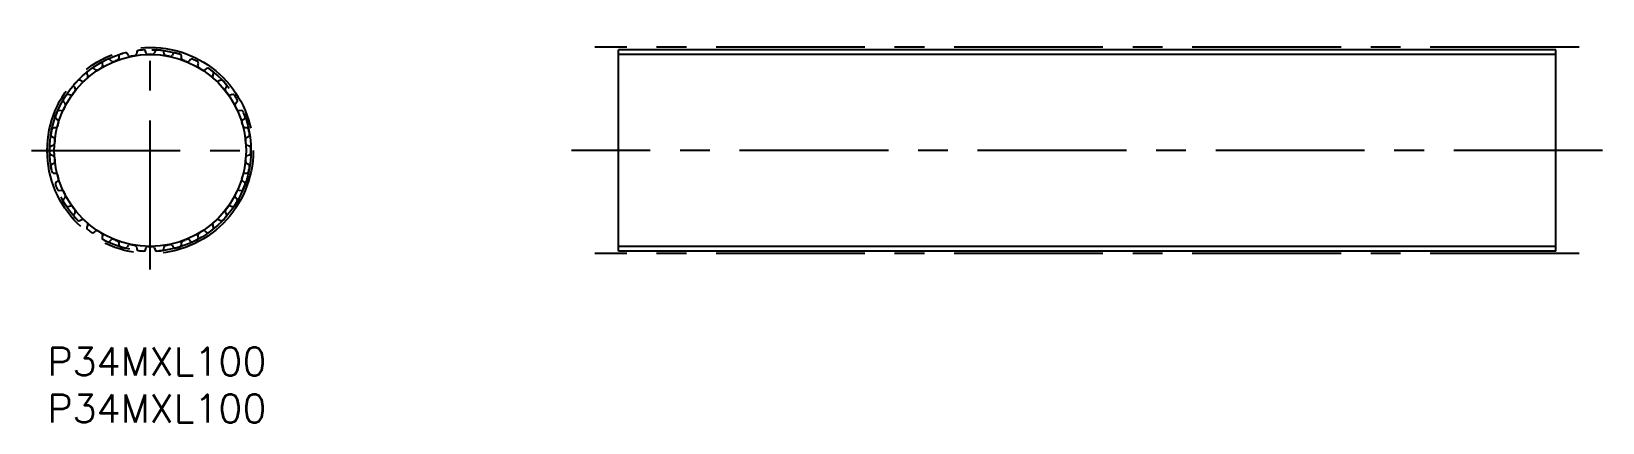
# Model space of a CAD drawing. Extents: x -2 to 166, y -8 to 34.
import ezdxf

# ---------------------------------------------------------------- set-up
doc = ezdxf.new("R2010")
doc.units = 0
doc.header["$LTSCALE"] = 0.5
doc.linetypes.add('CENTER', pattern=[50.8, 31.75, -6.35, 6.35, -6.35])
doc.linetypes.add('PHANTOM', pattern=[63.5, 31.75, -6.35, 6.35, -6.35, 6.35, -6.35])
for name, color, linetype in [('MSM_CENTER', 1, 'CENTER'), ('MSM_CONTINUOUS', 7, 'CONTINUOUS'), ('MSM_IMAGINARY', 6, 'PHANTOM'), ('MSM_NARROW', 5, 'CONTINUOUS'), ('MSM_PART_NUMBER', 7, 'CONTINUOUS')]:
    doc.layers.add(name, color=color, linetype=linetype)
doc.styles.get("Standard").update_dxf_attribs({"font": 'txt.shx', "height": 3, "bigfont": 'bigfont.shx'})

msp = doc.modelspace()

# ---------------------------------------------------------------- linework, layer by layer
at = {"layer": 'MSM_CENTER'}
for p, q in [((10.99, 8.32), (10.99, 33.67)), ((163.44, 31.99), (58.44, 31.99)), ((-1.68, 20.99), (23.67, 20.99)), ((165.94, 20.99), (55.94, 20.99)), ((163.44, 10), (58.44, 10))]:
    msp.add_line(p, q, dxfattribs=at)
msp.add_circle((10.99, 20.99), 10.99, dxfattribs=at)
at = {"layer": 'MSM_CONTINUOUS'}
for p, q in [((5.86, 30.26), (5.91, 30.03)), ((6.85, 30.5), (6.69, 30.68)), ((7.65, 31.05), (7.65, 30.81)), ((8.67, 31.1), (8.55, 31.31)), ((9.55, 31.49), (9.51, 31.26)), ((10.57, 31.35), (10.48, 31.58)), ((11.51, 31.58), (11.42, 31.35)), ((12.48, 31.26), (12.44, 31.49)), ((13.44, 31.31), (13.32, 31.1)), ((14.34, 30.81), (14.34, 31.05)), ((15.3, 30.68), (15.14, 30.5)), ((16.08, 30.03), (16.13, 30.26)), ((60.94, 10.25), (60.94, 31.73)), ((160.94, 31.73), (60.94, 31.73)), ((160.94, 10.25), (160.94, 31.73)), ((4.24, 29.16), (4.33, 28.94)), ((5.18, 29.58), (4.99, 29.73)), ((17, 29.73), (16.81, 29.58)), ((17.66, 28.94), (17.75, 29.16)), ((2.47, 26.89), (2.24, 26.97)), ((2.86, 27.78), (2.99, 27.58)), ((3.7, 28.36), (3.49, 28.47)), ((18.5, 28.47), (18.29, 28.36)), ((19, 27.58), (19.13, 27.78)), ((19.75, 26.97), (19.52, 26.89)), ((1.53, 25.23), (1.29, 25.26)), ((1.75, 26.17), (1.91, 26)), ((20.08, 26), (20.24, 26.17)), ((20.7, 25.26), (20.46, 25.23)), ((0.95, 24.38), (1.15, 24.24)), ((20.84, 24.24), (21.04, 24.38)), ((0.5, 22.48), (0.72, 22.38)), ((0.91, 23.42), (0.67, 23.4)), ((21.32, 23.4), (21.08, 23.42)), ((21.27, 22.38), (21.49, 22.48)), ((0.64, 21.52), (0.41, 21.46)), ((0.41, 20.53), (0.64, 20.47)), ((21.58, 21.46), (21.35, 21.52)), ((21.35, 20.47), (21.58, 20.53)), ((0.72, 19.61), (0.5, 19.51)), ((0.67, 18.59), (0.91, 18.57)), ((21.08, 18.57), (21.32, 18.59)), ((21.49, 19.51), (21.27, 19.61)), ((1.15, 17.75), (0.95, 17.61)), ((21.04, 17.61), (20.84, 17.75)), ((1.29, 16.73), (1.53, 16.76)), ((1.91, 15.99), (1.75, 15.82)), ((2.24, 15.02), (2.47, 15.1)), ((19.52, 15.1), (19.75, 15.02)), ((20.24, 15.82), (20.08, 15.99)), ((20.46, 16.76), (20.7, 16.73)), ((2.99, 14.41), (2.86, 14.21)), ((3.49, 13.52), (3.7, 13.63)), ((18.29, 13.63), (18.5, 13.52)), ((19.13, 14.21), (19, 14.41)), ((4.33, 13.05), (4.24, 12.83)), ((4.99, 12.26), (5.18, 12.41)), ((5.91, 11.96), (5.86, 11.73)), ((16.13, 11.73), (16.08, 11.96)), ((16.81, 12.41), (17, 12.26)), ((17.75, 12.83), (17.66, 13.05)), ((6.69, 11.31), (6.85, 11.49)), ((7.65, 11.18), (7.65, 10.94)), ((8.55, 10.68), (8.67, 10.89)), ((9.51, 10.73), (9.55, 10.5)), ((10.48, 10.41), (10.57, 10.64)), ((11.42, 10.64), (11.51, 10.41)), ((12.44, 10.5), (12.48, 10.73)), ((13.32, 10.89), (13.44, 10.68)), ((14.34, 10.94), (14.34, 11.18)), ((15.14, 11.49), (15.3, 11.31)), ((160.94, 10.25), (60.94, 10.25))]:
    msp.add_line(p, q, dxfattribs=at)
for centre, radius, start, end in [((6.05, 30.3), 0.2, 117.9579, 191.7647), ((10.99, 20.99), 10.74, 114.9833, 117.9579), ((6.54, 30.55), 0.2, 41.1765, 114.9833), ((7, 30.63), 0.2, 221.1765, 292.5033), ((10.99, 20.99), 10.23, 109.8496, 112.5033), ((7.45, 30.81), 0.2, 289.8496, 1.1765), ((7.85, 31.05), 0.2, 107.3697, 181.1765), ((10.99, 20.99), 10.74, 104.395, 107.3697), ((8.37, 31.2), 0.2, 30.5882, 104.395), ((8.84, 31.2), 0.2, 210.5882, 281.9151), ((10.99, 20.99), 10.23, 99.2614, 101.9151), ((9.32, 31.29), 0.2, 279.2614, 350.5882), ((9.75, 31.46), 0.2, 96.7815, 170.5882), ((10.99, 20.99), 10.74, 93.8068, 96.7815), ((10.3, 31.51), 0.2, 20, 93.8068), ((10.75, 31.42), 0.2, 200, 271.3268), ((10.99, 20.99), 10.23, 88.6732, 91.3268), ((11.24, 31.42), 0.2, 268.6732, 340), ((11.69, 31.51), 0.2, 86.1932, 160), ((10.99, 20.99), 10.74, 83.2185, 86.1932), ((12.24, 31.46), 0.2, 9.4118, 83.2186), ((12.67, 31.29), 0.2, 189.4118, 260.7386), ((10.99, 20.99), 10.23, 78.0849, 80.7386), ((13.15, 31.2), 0.2, 258.0849, 329.4118), ((13.62, 31.2), 0.2, 75.605, 149.4118), ((10.99, 20.99), 10.74, 72.6303, 75.605), ((14.14, 31.05), 0.2, 358.8235, 72.6303), ((14.54, 30.81), 0.2, 178.8235, 250.1504), ((10.99, 20.99), 10.23, 67.4967, 70.1504), ((14.99, 30.63), 0.2, 247.4967, 318.8235), ((15.45, 30.55), 0.2, 65.0167, 138.8235), ((10.99, 20.99), 10.74, 62.0421, 65.0167), ((15.94, 30.3), 0.2, 348.2353, 62.0421), ((10.99, 20.99), 10.23, 131.0261, 133.6798), ((4.43, 29.24), 0.2, 128.5462, 202.3529), ((4.15, 28.86), 0.2, 311.0261, 22.3529), ((10.99, 20.99), 10.74, 125.5715, 128.5462), ((4.86, 29.57), 0.2, 51.7647, 125.5715), ((5.3, 29.73), 0.2, 231.7647, 303.0915), ((10.99, 20.99), 10.23, 120.4379, 123.0915), ((5.71, 29.99), 0.2, 300.4379, 11.7647), ((16.28, 29.99), 0.2, 168.2353, 239.5621), ((10.99, 20.99), 10.23, 56.9085, 59.5621), ((16.69, 29.73), 0.2, 236.9085, 308.2353), ((17.13, 29.57), 0.2, 54.4285, 128.2353), ((10.99, 20.99), 10.74, 51.4538, 54.4285), ((17.84, 28.86), 0.2, 157.6471, 228.9739), ((17.56, 29.24), 0.2, 337.6471, 51.4539), ((10.99, 20.99), 10.23, 46.3202, 48.9739), ((10.99, 20.99), 10.74, 146.748, 149.7226), ((2.18, 26.77), 0.2, 72.9412, 146.748), ((2.53, 27.09), 0.2, 252.9412, 324.268), ((10.99, 20.99), 10.23, 141.6144, 144.268), ((3.02, 27.89), 0.2, 139.1344, 212.9412), ((10.99, 20.99), 10.74, 136.1597, 139.1344), ((2.82, 27.47), 0.2, 321.6144, 32.9412), ((3.39, 28.3), 0.2, 62.3529, 136.1597), ((3.79, 28.54), 0.2, 242.3529, 313.6798), ((18.2, 28.54), 0.2, 226.3202, 297.6471), ((18.6, 28.3), 0.2, 43.8403, 117.6471), ((10.99, 20.99), 10.74, 40.8656, 43.8403), ((19.17, 27.47), 0.2, 147.0588, 218.3856), ((10.99, 20.99), 10.23, 35.732, 38.3856), ((18.97, 27.89), 0.2, 327.0588, 40.8656), ((19.46, 27.09), 0.2, 215.732, 287.0588), ((19.81, 26.77), 0.2, 33.252, 107.0588), ((10.99, 20.99), 10.74, 30.2774, 33.252), ((1.27, 25.06), 0.2, 83.5294, 157.3362), ((1.55, 25.43), 0.2, 263.5294, 334.8562), ((1.89, 26.31), 0.2, 149.7226, 223.5294), ((10.99, 20.99), 10.23, 152.2026, 154.8562), ((1.77, 25.86), 0.2, 332.2026, 43.5294), ((20.22, 25.86), 0.2, 136.4706, 207.7974), ((10.99, 20.99), 10.23, 25.1438, 27.7974), ((20.1, 26.31), 0.2, 316.4706, 30.2774), ((20.44, 25.43), 0.2, 205.1438, 276.4706), ((20.72, 25.06), 0.2, 22.6638, 96.4706), ((1.07, 24.55), 0.2, 160.3109, 234.1176), ((10.99, 20.99), 10.74, 157.3362, 160.3109), ((0.9, 23.62), 0.2, 274.1176, 345.4445), ((10.99, 20.99), 10.23, 162.7908, 165.4445), ((1.03, 24.08), 0.2, 342.7908, 54.1176), ((20.96, 24.08), 0.2, 125.8824, 197.2092), ((10.99, 20.99), 10.23, 14.5555, 17.2092), ((21.09, 23.62), 0.2, 194.5555, 265.8824), ((10.99, 20.99), 10.74, 19.6891, 22.6638), ((20.92, 24.55), 0.2, 305.8824, 19.6891), ((10.99, 20.99), 10.74, 167.9244, 170.8991), ((0.59, 22.66), 0.2, 170.8991, 244.7059), ((0.69, 23.2), 0.2, 94.1176, 167.9244), ((0.63, 22.2), 0.2, 353.3791, 64.7059), ((10.99, 20.99), 10.23, 173.3791, 176.0327), ((21.36, 22.2), 0.2, 115.2941, 186.6209), ((10.99, 20.99), 10.23, 3.9673, 6.6209), ((21.3, 23.2), 0.2, 12.0756, 85.8824), ((21.4, 22.66), 0.2, 295.2941, 9.1009), ((10.99, 20.99), 10.74, 9.1009, 12.0756), ((0.46, 21.27), 0.2, 104.7059, 178.5127), ((10.99, 20.99), 10.74, 178.5127, 181.4873), ((0.46, 20.72), 0.2, 181.4873, 255.2941), ((0.59, 21.72), 0.2, 284.7059, 356.0327), ((0.59, 20.27), 0.2, 3.9673, 75.2941), ((10.99, 20.99), 10.23, 183.9673, 186.6209), ((10.99, 20.99), 10.23, 353.3791, 356.0327), ((21.4, 21.72), 0.2, 183.9673, 255.2941), ((21.4, 20.27), 0.2, 104.7059, 176.0327), ((21.53, 21.27), 0.2, 1.4873, 75.2941), ((21.53, 20.72), 0.2, 284.7059, 358.5127), ((10.99, 20.99), 10.74, 358.5127, 1.4873), ((0.59, 19.33), 0.2, 115.2941, 189.1009), ((10.99, 20.99), 10.74, 189.1009, 192.0756), ((0.69, 18.79), 0.2, 192.0756, 265.8824), ((0.63, 19.79), 0.2, 295.2941, 6.6209), ((0.9, 18.37), 0.2, 14.5555, 85.8824), ((21.09, 18.37), 0.2, 94.1176, 165.4445), ((21.36, 19.79), 0.2, 173.3791, 244.7059), ((21.3, 18.79), 0.2, 274.1176, 347.9244), ((21.4, 19.33), 0.2, 350.8991, 64.7059), ((10.99, 20.99), 10.74, 347.9244, 350.8991), ((1.07, 17.44), 0.2, 125.8824, 199.6891), ((10.99, 20.99), 10.74, 199.6891, 202.6638), ((1.27, 16.93), 0.2, 202.6638, 276.4706), ((10.99, 20.99), 10.23, 194.5555, 197.2092), ((1.03, 17.91), 0.2, 305.8824, 17.2092), ((1.55, 16.56), 0.2, 25.1438, 96.4706), ((20.44, 16.56), 0.2, 83.5294, 154.8562), ((20.72, 16.93), 0.2, 263.5294, 337.3362), ((20.96, 17.91), 0.2, 162.7908, 234.1176), ((10.99, 20.99), 10.23, 342.7908, 345.4445), ((10.99, 20.99), 10.74, 337.3362, 340.3109), ((20.92, 17.44), 0.2, 340.3109, 54.1176), ((1.89, 15.68), 0.2, 136.4706, 210.2774), ((10.99, 20.99), 10.74, 210.2774, 213.252), ((10.99, 20.99), 10.23, 205.1438, 207.7974), ((1.77, 16.13), 0.2, 316.4706, 27.7974), ((2.18, 15.22), 0.2, 213.252, 287.0588), ((2.53, 14.9), 0.2, 35.732, 107.0588), ((19.46, 14.9), 0.2, 72.9412, 144.268), ((19.81, 15.22), 0.2, 252.9412, 326.748), ((10.99, 20.99), 10.74, 326.748, 329.7226), ((20.22, 16.13), 0.2, 152.2026, 223.5294), ((10.99, 20.99), 10.23, 332.2026, 334.8562), ((20.1, 15.68), 0.2, 329.7226, 43.5294), ((10.99, 20.99), 10.23, 215.732, 218.3856), ((3.02, 14.1), 0.2, 147.0588, 220.8656), ((10.99, 20.99), 10.74, 220.8656, 223.8403), ((2.82, 14.52), 0.2, 327.0588, 38.3856), ((3.39, 13.69), 0.2, 223.8403, 297.6471), ((3.79, 13.45), 0.2, 46.3202, 117.6471), ((10.99, 20.99), 10.23, 226.3202, 228.9739), ((10.99, 20.99), 10.23, 311.0261, 313.6798), ((18.2, 13.45), 0.2, 62.3529, 133.6798), ((18.6, 13.69), 0.2, 242.3529, 316.1597), ((10.99, 20.99), 10.74, 316.1597, 319.1344), ((19.17, 14.52), 0.2, 141.6144, 212.9412), ((10.99, 20.99), 10.23, 321.6144, 324.268), ((18.97, 14.1), 0.2, 319.1344, 32.9412), ((4.43, 12.75), 0.2, 157.6471, 231.4539), ((4.15, 13.13), 0.2, 337.6471, 48.9739), ((10.99, 20.99), 10.74, 231.4538, 234.4285), ((4.86, 12.42), 0.2, 234.4285, 308.2353), ((5.3, 12.26), 0.2, 56.9085, 128.2353), ((10.99, 20.99), 10.23, 236.9085, 239.5621), ((5.71, 12), 0.2, 348.2353, 59.5621), ((16.28, 12), 0.2, 120.4379, 191.7647), ((10.99, 20.99), 10.23, 300.4379, 303.0915), ((16.69, 12.26), 0.2, 51.7647, 123.0915), ((17.13, 12.42), 0.2, 231.7647, 305.5715), ((10.99, 20.99), 10.74, 305.5715, 308.5462), ((17.84, 13.13), 0.2, 131.0261, 202.3529), ((17.56, 12.75), 0.2, 308.5462, 22.3529), ((6.05, 11.69), 0.2, 168.2353, 242.0421), ((10.99, 20.99), 10.74, 242.0421, 245.0167), ((6.54, 11.44), 0.2, 245.0167, 318.8235), ((7, 11.36), 0.2, 67.4967, 138.8235), ((10.99, 20.99), 10.23, 247.4967, 250.1504), ((7.45, 11.18), 0.2, 358.8235, 70.1504), ((7.85, 10.94), 0.2, 178.8235, 252.6303), ((10.99, 20.99), 10.74, 252.6303, 255.605), ((8.37, 10.79), 0.2, 255.605, 329.4118), ((8.84, 10.79), 0.2, 78.0849, 149.4118), ((10.99, 20.99), 10.23, 258.0849, 260.7386), ((9.32, 10.7), 0.2, 9.4118, 80.7386), ((9.75, 10.53), 0.2, 189.4118, 263.2186), ((10.99, 20.99), 10.74, 263.2185, 266.1932), ((10.3, 10.48), 0.2, 266.1932, 340), ((10.75, 10.57), 0.2, 88.6732, 160), ((10.99, 20.99), 10.23, 268.6732, 271.3268), ((11.24, 10.57), 0.2, 20, 91.3268), ((11.69, 10.48), 0.2, 200, 273.8068), ((10.99, 20.99), 10.74, 273.8068, 276.7815), ((12.24, 10.53), 0.2, 276.7815, 350.5882), ((12.67, 10.7), 0.2, 99.2614, 170.5882), ((10.99, 20.99), 10.23, 279.2614, 281.9151), ((13.15, 10.79), 0.2, 30.5882, 101.9151), ((13.62, 10.79), 0.2, 210.5882, 284.395), ((10.99, 20.99), 10.74, 284.395, 287.3697), ((14.14, 10.94), 0.2, 287.3697, 1.1765), ((14.54, 11.18), 0.2, 109.8496, 181.1765), ((10.99, 20.99), 10.23, 289.8496, 292.5033), ((14.99, 11.36), 0.2, 41.1765, 112.5033), ((15.45, 11.44), 0.2, 221.1765, 294.9833), ((10.99, 20.99), 10.74, 294.9833, 297.9579), ((15.94, 11.69), 0.2, 297.9579, 11.7647)]:
    msp.add_arc(centre, radius, start, end, dxfattribs=at)
at = {"layer": 'MSM_IMAGINARY'}
msp.add_circle((10.99, 20.99), 10.74, dxfattribs=at)
at = {"layer": 'MSM_NARROW'}
for p, q in [((160.94, 31.22), (60.94, 31.22)), ((160.94, 10.76), (60.94, 10.76))]:
    msp.add_line(p, q, dxfattribs=at)
msp.add_circle((10.99, 20.99), 10.23, dxfattribs=at)

# ---------------------------------------------------------------- texts
at = {"layer": 'MSM_PART_NUMBER'}
for p in [(0, -3), (0, -8)]:
    msp.add_text('P34MXL100', height=3, dxfattribs=at).set_placement(p)

doc.saveas('drawing.dxf')
